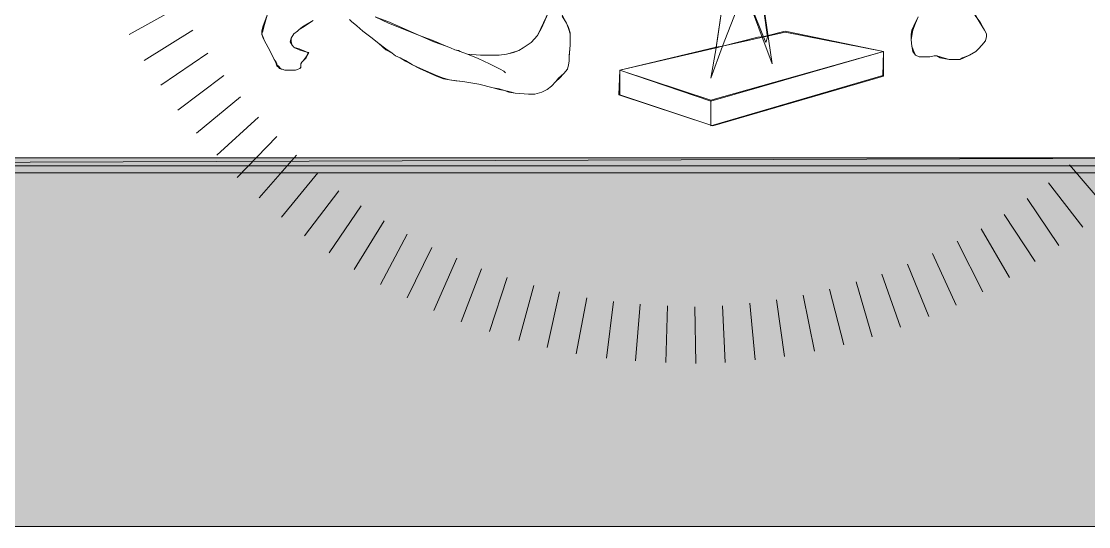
# Model space of a CAD drawing. Header units: centimetres. Extents: x -2268 to 4168, y -1681 to 1458.
# Drawn here: x 2383.42 to 2396.11, y -513.13 to -507.12 of the extents above; entities that cross this region are included whole.
import ezdxf

# ---------------------------------------------------------------- set-up
doc = ezdxf.new("R2010")
doc.units = ezdxf.units.CM
doc.layers.add('PDF24_Geometry', color=7, linetype='Continuous')
doc.layers.add('PDF24_Solid Fills', color=7, linetype='Continuous')

msp = doc.modelspace()

# ---------------------------------------------------------------- linework, layer by layer
at = {"layer": 'PDF24_Geometry', "color": 7, "lineweight": 0, "true_color": 0xffffff}
msp.add_lwpolyline([(2373.0203, -508.8391), (2397.8957, -508.8391), (2397.8957, -494.3899), (2403.6143, -494.3899), (2403.6143, -513.1254), (2373.0203, -513.1254)], close=True, dxfattribs=at)
at = {"layer": 'PDF24_Geometry', "lineweight": 9}
for points in [[(2391.7558, -507.4174), (2391.6821, -507.4279), (2391.7558, -506.9224), (2391.7558, -506.9013), (2391.7769, -506.8697), (2391.8085, -506.7644), (2391.819, -506.7328), (2391.8401, -506.6802), (2391.8717, -506.5643), (2391.9138, -506.459), (2391.9559, -506.3642), (2392.0191, -506.301), (2392.0823, -506.2694), (2392.1244, -506.2484), (2392.1455, -506.2484), (2392.1665, -506.3853), (2392.2929, -507.312), (2392.2719, -507.3752), (2392.0191, -506.7433)], [(2390.5342, -507.7017), (2391.6821, -507.4279), (2391.7558, -507.4174), (2392.1771, -507.312), (2392.2508, -507.3015), (2392.5036, -507.2383), (2393.6726, -507.4805), (2391.6189, -508.0598)], [(2393.662, -507.7649), (2391.6189, -508.3652), (2391.6189, -508.1967), (2391.6189, -508.0598), (2393.6726, -507.4805)], [(2390.5342, -507.7017), (2391.6189, -508.0598), (2391.6189, -508.1967), (2391.6189, -508.2388), (2391.6189, -508.2704), (2391.6189, -508.3547), (2390.5236, -507.9966)]]:
    msp.add_lwpolyline(points, close=True, dxfattribs=at)
for points in [[(2391.7558, -506.9224), (2391.6821, -507.4384), (2391.6189, -507.7965), (2391.7558, -507.4174), (2392.0191, -506.7433), (2392.3456, -507.628), (2392.1665, -506.3853)], [(2384.6997, -507.2804), (2385.2895, -506.954)], [(2389.6916, -507.0066), (2389.6074, -507.1962), (2389.5547, -507.291), (2389.481, -507.3752), (2389.3862, -507.4384), (2389.3335, -507.47), (2389.2703, -507.4911), (2389.1861, -507.5121), (2389.1018, -507.5227), (2388.9965, -507.5227), (2388.8807, -507.5227), (2388.7227, -507.5121), (2388.67, -507.4911), (2388.6385, -507.4805), (2388.6174, -507.47), (2388.5753, -507.4595), (2388.5226, -507.4384), (2388.4699, -507.4174), (2388.3225, -507.3542), (2388.154, -507.291), (2387.7959, -507.133), (2387.6274, -507.0698)], [(2387.6275, -507.0698), (2387.796, -507.133), (2388.154, -507.291), (2388.3225, -507.3542), (2388.47, -507.4174), (2388.5226, -507.4384), (2388.5753, -507.4595), (2388.6174, -507.47), (2388.6385, -507.4805), (2388.6701, -507.4911), (2388.7227, -507.5121), (2388.8807, -507.5227), (2388.9966, -507.5227), (2389.1019, -507.5227), (2389.1861, -507.5121), (2389.2704, -507.4911), (2389.3336, -507.47), (2389.3862, -507.4384), (2389.481, -507.3752), (2389.5547, -507.291), (2389.6074, -507.1962), (2389.6916, -507.0066)], [(2389.6916, -507.0066), (2389.5969, -507.2067), (2389.5547, -507.291), (2389.481, -507.3752), (2389.3862, -507.4384), (2389.3336, -507.47), (2389.2598, -507.4911), (2389.1861, -507.5121), (2389.1019, -507.5227), (2388.9966, -507.5227), (2388.8807, -507.5227), (2388.7227, -507.5121)], [(2386.8903, -507.1119), (2386.7639, -507.1857), (2386.7218, -507.2173), (2386.7007, -507.2383), (2386.6586, -507.2699), (2386.627, -507.3226), (2386.627, -507.3647), (2386.6375, -507.4068), (2386.6586, -507.4279), (2386.6796, -507.4384), (2386.7218, -507.449), (2386.8271, -507.4911), (2386.8376, -507.4911), (2386.8271, -507.5121), (2386.806, -507.5437), (2386.7744, -507.5859), (2386.7533, -507.6069), (2386.7428, -507.628), (2386.7428, -507.6596), (2386.7323, -507.6806), (2386.7112, -507.6912), (2386.6796, -507.7017), (2386.5954, -507.7017), (2386.5848, -507.7017), (2386.5532, -507.7017), (2386.5217, -507.6912), (2386.5111, -507.6912), (2386.5006, -507.6806), (2386.4795, -507.6596), (2386.4585, -507.6385), (2386.4585, -507.628), (2386.4479, -507.6069), (2386.4269, -507.5753), (2386.3742, -507.47), (2386.311, -507.3542), (2386.29, -507.3015), (2386.2794, -507.2699), (2386.29, -507.2383), (2386.3005, -507.1857), (2386.3426, -507.0488)], [(2386.3426, -507.0488), (2386.29, -507.1857), (2386.2794, -507.2383), (2386.2794, -507.2804), (2386.29, -507.312), (2386.311, -507.3542), (2386.3742, -507.47), (2386.4269, -507.5753), (2386.4479, -507.6175), (2386.4479, -507.628), (2386.4585, -507.649), (2386.4795, -507.6701), (2386.4901, -507.6806), (2386.5111, -507.6912), (2386.5217, -507.6912), (2386.5532, -507.7017), (2386.5743, -507.7017), (2386.5954, -507.7017), (2386.6796, -507.7017), (2386.7112, -507.6912), (2386.7323, -507.6806), (2386.7428, -507.6701), (2386.7428, -507.628), (2386.7533, -507.6069), (2386.7744, -507.5859), (2386.806, -507.5543), (2386.8271, -507.5121), (2386.8271, -507.5016), (2386.8271, -507.4911), (2386.7218, -507.4595), (2386.6691, -507.4384), (2386.6586, -507.4279), (2386.6375, -507.4068), (2386.6164, -507.3647), (2386.627, -507.3226), (2386.6586, -507.2699), (2386.7007, -507.2383), (2386.7218, -507.2173), (2386.7639, -507.1962), (2386.8903, -507.1119)], [(2389.8496, -507.0488), (2389.9023, -507.1435), (2389.9233, -507.1962), (2389.9444, -507.2594), (2389.9444, -507.4068), (2389.9339, -507.5332), (2389.9339, -507.5964), (2389.9233, -507.6385), (2389.9128, -507.6912), (2389.8707, -507.7438), (2389.818, -507.7965), (2389.7759, -507.8386), (2389.7232, -507.8913), (2389.6706, -507.9334), (2389.6074, -507.965), (2389.5231, -507.9861), (2389.4494, -507.9861), (2389.2914, -507.9755), (2389.2177, -507.9545), (2389.1651, -507.9439), (2389.1019, -507.9229), (2389.0282, -507.9123), (2388.8596, -507.8702), (2388.6701, -507.8386), (2388.5964, -507.8281), (2388.5121, -507.8176), (2388.4384, -507.7965), (2388.3541, -507.7649), (2388.1646, -507.6806), (2388.0698, -507.6385), (2387.9855, -507.5859), (2387.9223, -507.5543), (2387.8697, -507.5332), (2387.8276, -507.5016), (2387.7538, -507.449), (2387.6696, -507.3858), (2387.5748, -507.312), (2387.48, -507.2383), (2387.4063, -507.1751), (2387.3431, -507.1225), (2387.322, -507.1014)], [(2387.322, -507.1014), (2387.3431, -507.1225), (2387.4063, -507.1751), (2387.48, -507.2383), (2387.5748, -507.312), (2387.6696, -507.3858), (2387.7538, -507.4595), (2387.8276, -507.5016), (2387.8697, -507.5332), (2387.9223, -507.5543), (2387.9855, -507.5964), (2388.0698, -507.6385), (2388.154, -507.6806), (2388.3541, -507.7754), (2388.4384, -507.807), (2388.5121, -507.8176), (2388.5858, -507.8281), (2388.6701, -507.8386), (2388.8596, -507.8702), (2389.0282, -507.9123), (2389.1019, -507.9334), (2389.1651, -507.9439), (2389.2177, -507.965), (2389.2914, -507.9755), (2389.4494, -507.9861), (2389.5231, -507.9861), (2389.6074, -507.965), (2389.6706, -507.9334), (2389.7232, -507.8913), (2389.7759, -507.8386), (2389.8075, -507.7965), (2389.8707, -507.7438), (2389.9128, -507.6912), (2389.9233, -507.6385), (2389.9339, -507.5964), (2389.9339, -507.5437), (2389.9444, -507.4068), (2389.9444, -507.2699), (2389.9233, -507.2067), (2389.9023, -507.1435), (2389.8496, -507.0593)], [(2387.6275, -507.0698), (2387.7854, -507.1435), (2388.154, -507.291), (2388.3225, -507.3647), (2388.47, -507.4174), (2388.5226, -507.4384), (2388.5753, -507.4595), (2388.6069, -507.47), (2388.6385, -507.4805), (2388.6701, -507.4911), (2388.7227, -507.5121), (2388.8491, -507.5648), (2388.986, -507.628), (2389.1124, -507.6912), (2389.1545, -507.7122), (2389.1756, -507.7333)], [(2394.7573, -507.0382), (2394.81, -507.1225), (2394.8731, -507.2278), (2394.8942, -507.2699), (2394.8942, -507.3015), (2394.8837, -507.3542), (2394.8415, -507.4068), (2394.7994, -507.449), (2394.7678, -507.4805), (2394.6941, -507.5227), (2394.6099, -507.5543), (2394.5783, -507.5753), (2394.5361, -507.5753), (2394.4519, -507.5753), (2394.3466, -507.5437), (2394.3044, -507.5332), (2394.2834, -507.5332), (2394.2728, -507.5332), (2394.2202, -507.5437), (2394.0938, -507.5437), (2394.0517, -507.5227), (2394.0201, -507.4805), (2394.0096, -507.4174), (2393.999, -507.3436), (2393.999, -507.2804), (2394.0096, -507.2278), (2394.0517, -507.133), (2394.0833, -507.0698)], [(2394.0833, -507.0698), (2394.0517, -507.1435), (2394.0201, -507.2278), (2394.0096, -507.291), (2393.999, -507.3436), (2394.0096, -507.4174), (2394.0306, -507.4805), (2394.0517, -507.5227), (2394.0938, -507.5437), (2394.2202, -507.5437), (2394.2728, -507.5332), (2394.2939, -507.5332), (2394.3044, -507.5332), (2394.3466, -507.5543), (2394.4519, -507.5753), (2394.5361, -507.5753), (2394.5783, -507.5753), (2394.6099, -507.5648), (2394.6941, -507.5227), (2394.7678, -507.4805), (2394.7994, -507.449), (2394.8415, -507.4068), (2394.8837, -507.3542), (2394.8942, -507.3015), (2394.8942, -507.2699), (2394.8731, -507.2278), (2394.8205, -507.133), (2394.7573, -507.0488)], [(2384.8787, -507.5859), (2385.458, -507.2278)], [(2390.5342, -507.7017), (2391.6821, -507.4384), (2391.7558, -507.4174), (2392.5036, -507.2489), (2393.6726, -507.4805), (2391.6189, -508.0703), (2390.5342, -507.7017), (2390.5342, -507.9966), (2391.64, -508.3652), (2393.6726, -507.7754), (2393.6726, -507.4805)], [(2385.0788, -507.8807), (2385.637, -507.5016)], [(2385.2789, -508.1756), (2385.8266, -507.7649)], [(2385.5001, -508.4494), (2386.0267, -508.0177)], [(2391.6189, -508.0703), (2391.6189, -508.3441)], [(2385.7423, -508.7127), (2386.2373, -508.2599)], [(2385.9845, -508.976), (2386.4585, -508.4916)], [(2386.2478, -509.2182), (2386.6902, -508.7127)], [(2386.5111, -509.4499), (2386.9429, -508.9234)], [(2396.3265, -509.3446), (2395.8842, -508.8286)], [(2396.0421, -509.5658), (2395.6314, -509.0392)], [(2386.7849, -509.6711), (2387.1956, -509.134)], [(2387.0798, -509.8712), (2387.459, -509.313)], [(2395.7578, -509.7869), (2395.3787, -509.2288)], [(2395.4734, -509.9765), (2395.1048, -509.4183)], [(2387.3747, -510.0713), (2387.7328, -509.4921)], [(2387.6907, -510.2503), (2388.0066, -509.65)], [(2395.168, -510.1661), (2394.831, -509.5868)], [(2388.0066, -510.4083), (2388.3015, -509.808)], [(2394.8521, -510.3346), (2394.5467, -509.7343)], [(2388.3225, -510.5557), (2388.5963, -509.9344)], [(2394.5361, -510.4926), (2394.2518, -509.8817)], [(2388.649, -510.6927), (2388.8912, -510.0608)], [(2394.2097, -510.6295), (2393.9569, -510.0081)], [(2388.986, -510.8085), (2389.1967, -510.1661)], [(2393.8726, -510.7558), (2393.6515, -510.124)], [(2389.3335, -510.9138), (2389.5126, -510.2609)], [(2389.6706, -510.9981), (2389.818, -510.3346)], [(2393.1986, -510.9665), (2393.0301, -510.303)], [(2393.5356, -510.8717), (2393.3461, -510.2187)], [(2390.0181, -511.0718), (2390.1445, -510.4083)], [(2390.3762, -511.1244), (2390.4604, -510.4504)], [(2392.493, -511.1034), (2392.3982, -510.4294)], [(2392.8511, -511.0402), (2392.7142, -510.3767)], [(2390.7237, -511.156), (2390.7764, -510.482)], [(2391.0818, -511.1771), (2391.1028, -510.5031)], [(2391.4398, -511.1876), (2391.4293, -510.5136)], [(2391.7874, -511.1771), (2391.7558, -510.5031)], [(2392.1455, -511.1455), (2392.0823, -510.4715)]]:
    msp.add_lwpolyline(points, dxfattribs=at)
at = {"layer": 'PDF24_Geometry', "lineweight": 0}
for points in [[(2397.8957, -508.9234), (2397.8957, -508.7443), (2348.1448, -508.9234)], [(2397.8957, -508.7443), (2348.1448, -508.9234), (2348.1448, -508.7443)]]:
    msp.add_lwpolyline(points, close=True, dxfattribs=at)
at = {"layer": 'PDF24_Solid Fills', "transparency": 33554559}
for points in [[(2348.1449, -508.7443), (2348.1449, -508.9233), (2397.8954, -508.7443)], [(2348.1449, -508.9233), (2397.8954, -508.9233), (2397.8954, -508.7443)]]:
    msp.add_solid(points, dxfattribs=at)
at = {"layer": 'PDF24_Solid Fills', "color": 7, "true_color": 0xffffff, "transparency": 33554559}
for points in [[(2397.8957, -508.8391), (2373.0203, -508.8391), (2403.6143, -513.1254)], [(2373.0203, -508.8391), (2403.6143, -513.1254), (2373.0203, -513.1254)]]:
    msp.add_solid(points, dxfattribs=at)

doc.saveas('drawing.dxf')
